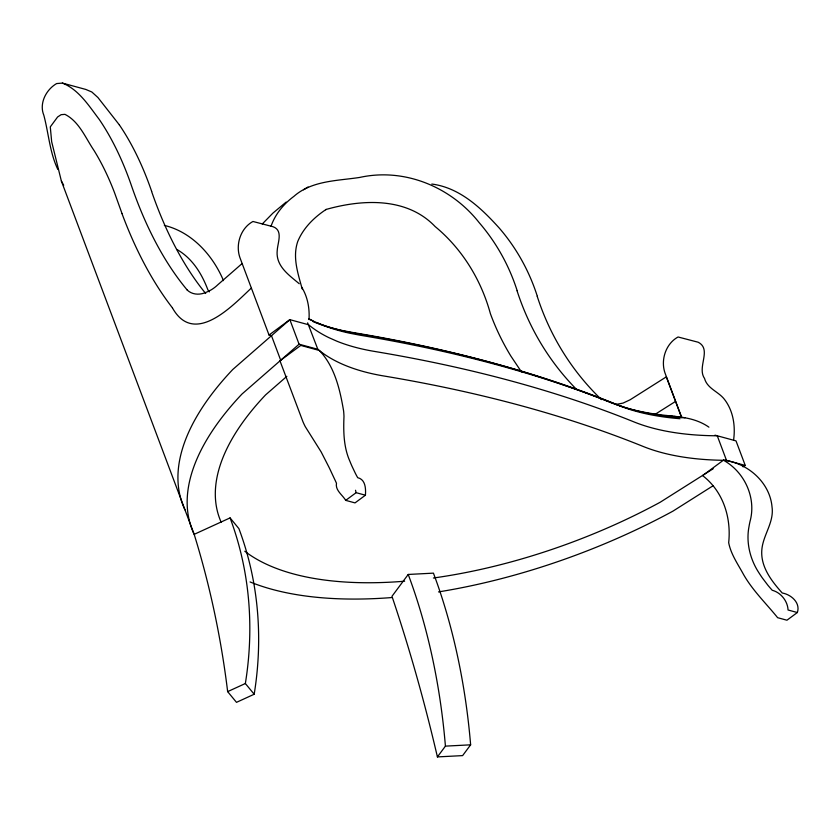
<?xml version="1.0" encoding="UTF-8"?>
<svg xmlns="http://www.w3.org/2000/svg" width="840" height="840" viewBox="0 0 840 840"><rect width="100%" height="100%" fill="white"/><g stroke="black" fill="none" stroke-linecap="round" stroke-linejoin="round"><path stroke-width="1.26" d="M309.005 319.578C309.719 308.417 307.671 296.856 301.739 287.259M733.562 440.213C735.599 426.101 733.288 410.707 724.353 399.242C718.421 391.534 707.259 388.647 704.508 378.389C696.727 367.175 712.183 349.43 698.166 342.227L678.069 336.987C665.742 343.686 660.45 360.077 665.028 373.076L681.86 417.869M797.349 612.528C800.688 602.752 791.081 594.521 782.24 592.998C771.383 580.892 760 566.15 761.922 548.877C763.508 534.366 774.26 521.997 772.013 506.804C769.818 482.181 747.359 462.756 723.408 460.205L702.587 475.587C723.219 491.4 731.377 517.629 728.679 542.672C730.874 554.274 738.024 564.312 743.547 574.518C752.682 590.562 766.322 603.655 777.641 617.694L786.944 620.214L797.349 612.528L788.057 609.998C787.678 601.135 780.885 592.505 772.223 590.268A162.866 136.153 88.5 0 1 767.823 585.165L762.416 578.046A160.156 131.418 -87 0 1 758.72 572.492C750.036 559.094 745.909 542.283 749.028 526.491A59.168 37.37 85.2 0 1 750.036 521.378C756.536 497.837 744.555 471.902 723.408 460.205M271.047 226.222C275.216 214.137 283.679 203.963 293.864 196.392C311.714 180.537 337.334 180.852 359.625 177.45C404.565 167.486 451.206 187.047 479.168 222.642A247.748 217.844 -41.1 0 1 517.188 290.745M408.219 574.455L391.965 596.316A1080.377 554.001 87 0 1 437.409 756.913L462.62 755.611L470.631 744.828A372.026 190.764 87 0 0 433.43 573.143L408.219 574.455A372.026 190.764 87 0 1 445.421 746.13L437.409 756.913M262.29 223.965L272.969 213.066L286.167 202.072M241.889 263.739L217.959 284.634A49.119 33.758 -81.9 0 1 206.419 292.173C200.161 295.166 192.381 295.029 187.142 290M251.108 288.278C232.596 305.592 194.313 346.721 172.473 307.976M714.976 435.162L736.008 440.885L745.238 465.423L726.485 460.331A289.149 130.82 -20.6 0 1 643.188 446.46A1988.774 899.787 -20.6 0 0 383.786 375.974A289.149 130.82 -20.6 0 1 317.825 349.293L299.082 344.201L241.994 394.034A352.821 159.632 -20.6 0 0 194.177 534.345A1080.377 952.13 -39.5 0 1 227.651 691.625L236.492 702.345L254.184 694.239A372.026 327.863 -39.5 0 0 238.907 528.633L230.066 517.902L194.177 534.345L61.362 181.01L51.671 141.729L50.285 126.892L57.603 116.981L61.131 114.671L64.943 114.356C79.128 121.443 85.47 137.886 94.028 150.486A220.216 113.767 87.2 0 1 114.597 192.875L122.02 213.57M286.86 376.331L265.545 394.937A323.169 146.213 -20.6 0 0 221.214 522.302M299.229 283.731C288.876 274.974 275.415 266.017 277.252 250.184C277.715 242.613 283.3 230.402 273.042 226.716L252.956 221.477C240.618 228.175 235.326 244.566 239.904 257.565L269.031 335.034L289.853 319.651L308.606 324.755A289.149 130.82 -20.6 0 0 328.839 337.628L336.851 341.187A289.149 130.82 -20.6 0 0 374.556 351.435A1988.774 899.787 -20.6 0 1 633.969 421.911A289.149 130.82 -20.6 0 0 717.266 435.781L726.485 460.331M345.713 500.367L356.129 492.681L365.421 495.212C365.904 488.733 365.579 479.462 357.704 477.687A162.866 103.992 -63 0 1 355.257 473.109L352.17 466.62A160.156 107.153 -65.4 0 1 349.986 461.475C343.613 447.363 343.35 431.666 343.98 416.472A59.168 37.37 85.2 0 0 343.613 410.991C340.001 389.634 334.761 366.629 319.368 350.469L300.783 345.419L279.951 360.801L302.925 421.659A59.168 52.038 59.1 0 0 305.256 426.626L321.132 451.889L328.86 466.977A160.156 62.696 44.6 0 1 331.286 472.101L334.331 478.601A162.866 59.241 42 0 1 336.473 483.252C335.129 490.403 342.542 494.939 345.713 500.367L355.016 502.898L365.421 495.212M325.71 209.738L326.141 209.433C362.429 199.196 406.844 196.938 435.131 226.548C462.21 248.913 481.173 279.899 490.392 313.656A294.179 261.188 -8.8 0 0 510.909 356.149L521.493 371.952M326.141 209.433C314.118 217.35 303.25 228.06 297.717 241.553C292.32 257.418 298.032 273.578 302.18 288.929M308.049 187.005L303.534 189.767M654.853 414.488L675.538 401.415M713.192 468.741L660.272 502.194A323.169 146.213 -20.6 0 1 433.419 578.004M713.255 485.646L672.956 511.13A352.821 159.632 -20.6 0 1 438.512 591.906M743.022 466.83L745.238 465.423M227.651 691.625L245.353 683.519A372.026 327.863 -39.5 0 0 230.066 517.902M616.15 404.387L623.028 403.106L630.126 399.777L666.309 376.866L681.534 417.365M119.364 124.887L97.923 97.514L91.854 92.011L85.838 89.45L62.402 83.087L56.627 83.57C46.19 89.565 38.924 103.362 43.816 115.206C48.594 133.056 49.78 152.649 57.792 169.344M445.421 746.13L470.631 744.828M665.994 415.558L672.893 416.399M673.943 416.462C686.154 417.281 698.754 420 708.908 427.161M685.01 417.753L676.809 417.113A302.327 136.784 -20.6 0 1 623.448 406.928L614.586 403.662A1976.793 894.369 -20.6 0 0 356.622 333.564M677.103 416.651L673.46 416.105A306.201 138.537 -20.6 0 1 619.405 405.794M431.812 184.044C459.795 187.666 481.226 208.068 499.296 228.113A247.748 217.844 -41.1 0 1 537.306 296.216M352.926 332.524L342.279 330.498A306.201 138.537 -20.6 0 1 322.287 325.059M356.622 333.575L346.07 331.558A302.327 136.784 -20.6 0 1 317.342 322.885M269.031 335.034L271.509 335.706M164.346 225.393C191.856 231.987 212.856 255.245 223.493 280.644M62.402 83.087C78.876 89.607 88.904 105.882 99.246 119.417A247.748 127.985 87.2 0 1 131.555 185.966A317.184 163.853 87.2 0 0 187.152 289.937M308.973 319.179L321.31 324.649A298.862 135.219 -20.6 0 0 349.724 333.218L360.181 335.223A1979.943 895.797 -20.6 0 1 618.534 405.416M308.679 318.654L313.047 320.975M176.862 249.448C192.308 258.342 201.716 273.514 207.869 289.8L209.328 291.889M245.353 683.519L254.184 694.239M61.362 181.01L63.693 185.262M307.639 322.833L317.825 349.293M299.082 344.201L289.853 319.651L232.764 369.495A352.821 159.632 -20.6 0 0 184.947 509.796M271.478 335.706L280.697 360.245M355.519 490.266L356.129 492.681M352.926 332.524A1973.275 892.784 -20.6 0 1 551.691 380.867M552.877 381.266A1973.275 892.784 -20.6 0 1 610.481 402.497L627.323 408.649A298.862 135.219 -20.6 0 0 680.075 418.719M321.121 324.671A306.201 138.537 -20.6 0 1 313.183 321.709M391.766 597.555A352.821 159.632 -20.6 0 1 250.068 581.942M404.639 581.207A323.169 146.213 -20.6 0 1 244.776 551.24M576.23 389.078A317.184 278.901 -41.1 0 1 517.062 290.798M601.461 399.599A317.184 278.901 -41.1 0 1 537.191 296.257M205.695 293.496A317.184 163.853 87.2 0 1 151.62 191.499M119.364 124.898A247.748 127.985 87.2 0 1 151.683 191.436M172.484 307.944A344.284 177.859 87.2 0 1 121.989 213.602"/></g></svg>
